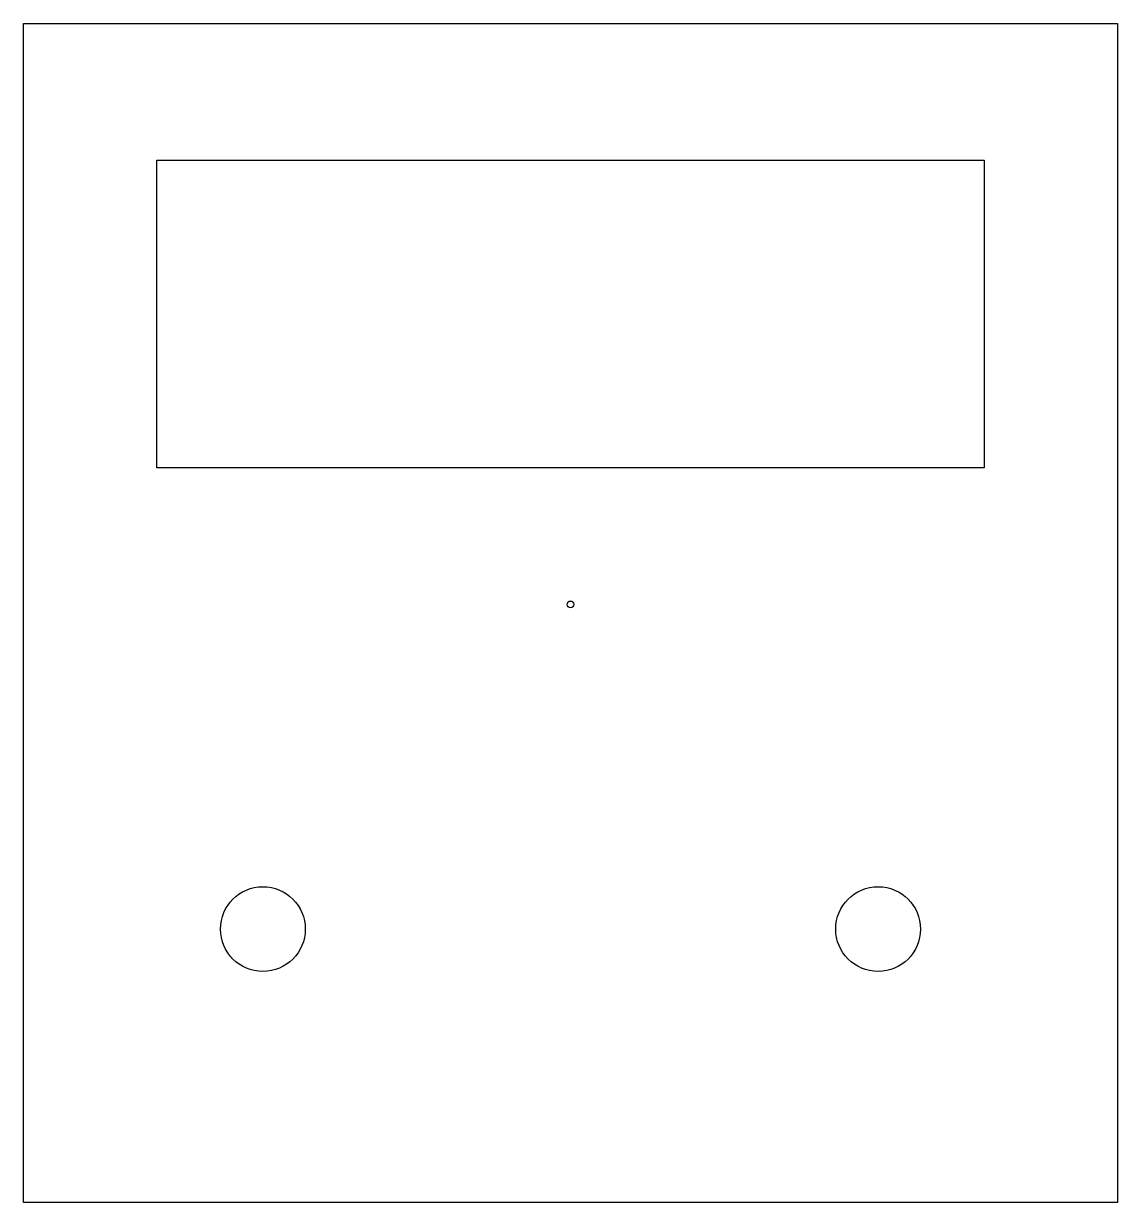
# Model space of a CAD drawing. Extents: x 0 to 80, y 0 to 86.2.
import ezdxf

# ---------------------------------------------------------------- set-up
doc = ezdxf.new("R2010")
doc.units = 0
doc.layers.get('0').update_dxf_attribs({"linetype": 'continuous'})

# ---------------------------------------------------------------- blocks, each defined once
blk = doc.blocks.new('SKETCH')
at = {"color": 7}
for points in [[(0, 86.25), (80, 86.25), (80, 0), (0, 0)], [(9.75, 76.25), (70.25, 76.25), (70.25, 53.75), (9.75, 53.75)]]:
    blk.add_lwpolyline(points, close=True, dxfattribs=at)
for centre, radius in [((40, 43.75), 0.25), ((17.5, 20), 3.1), ((62.5, 20), 3.1)]:
    blk.add_circle(centre, radius, dxfattribs=at)

msp = doc.modelspace()

# ---------------------------------------------------------------- block references
at = {"color": 7}
msp.add_blockref('SKETCH', (0, 0), dxfattribs=at)

doc.saveas('drawing.dxf')
